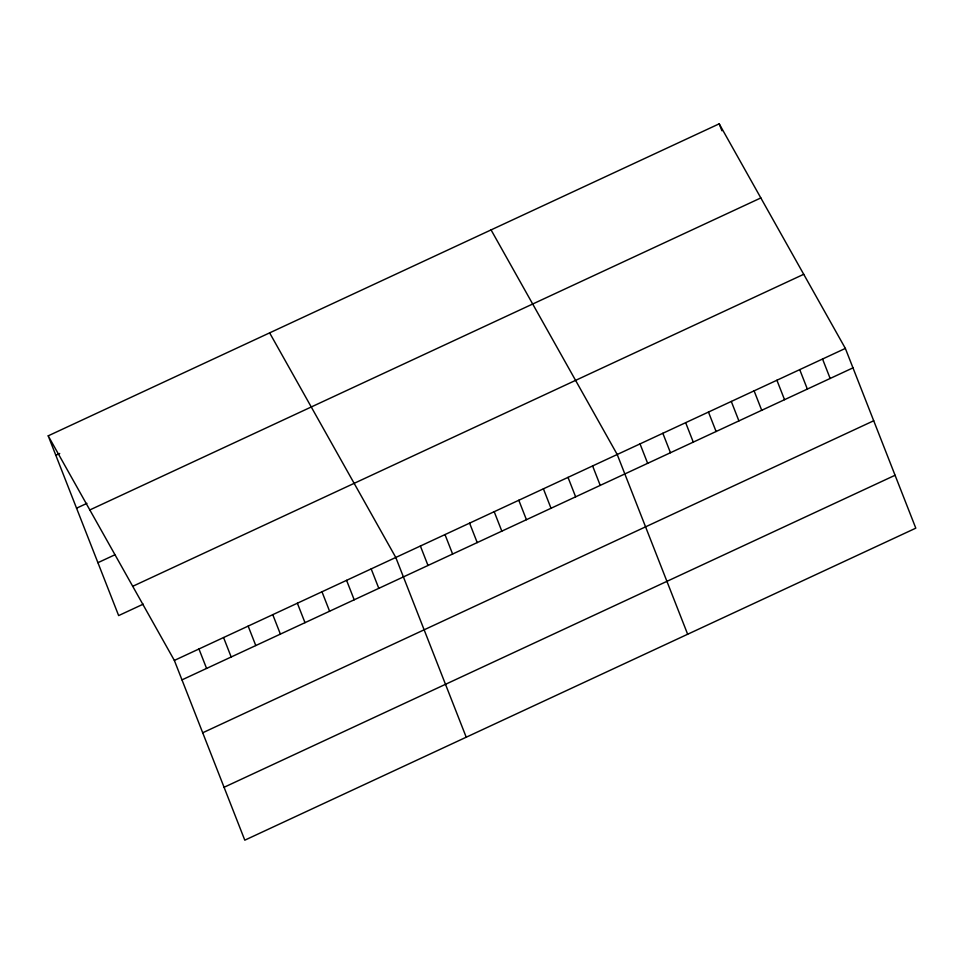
<?xml version="1.0" encoding="UTF-8"?>
<svg xmlns="http://www.w3.org/2000/svg" width="964" height="964" viewBox="0 0 964 964"><rect width="100%" height="100%" fill="white"/><g stroke="black" fill="none" stroke-linecap="round" stroke-linejoin="round"><path stroke-width="1.45" d="M48.2 435.836L719.204 123.826L845.356 348.414L915.8 528.164L244.796 840.174L174.351 660.424L48.2 435.836L118.644 615.586L143.25 604.151M55.828 455.285L59.708 453.478M76.554 508.185L86.917 503.365M89.833 509.944L760.837 197.933M97.918 562.687L114.752 554.866M132.719 586.305L803.723 274.294M174.351 660.424L845.356 348.414M181.979 679.873L852.971 367.862M202.705 732.773L873.709 420.762M224.07 787.275L895.074 475.264M491.062 229.902L617.213 454.49L687.657 634.252M269.631 332.869L395.782 557.457L466.227 737.219M822.545 359.018L830.161 378.466M719.204 123.826L721.928 130.767M799.722 369.622L807.35 389.07M776.912 380.238L784.539 399.686M754.101 390.842L761.717 410.29M731.29 401.446L738.906 420.894M708.468 412.062L716.095 431.511M685.657 422.666L693.273 442.115M662.846 433.282L670.462 452.731M640.024 443.886L647.651 463.335M592.607 465.937L600.235 485.386M568.013 477.373L575.629 496.822M543.407 488.82L551.022 508.269M518.801 500.256L526.428 519.704M494.195 511.691L501.822 531.14M469.589 523.139L477.216 542.587M444.994 534.574L452.61 554.023M420.388 546.022L428.004 565.47M371.176 568.893L378.804 588.341M346.582 580.34L354.198 599.789M321.976 591.776L329.592 611.224M297.37 603.223L304.998 622.672M272.764 614.658L280.391 634.107M248.158 626.106L255.785 645.555M223.564 637.541L231.179 656.99M198.958 648.977L206.573 668.426"/></g></svg>
